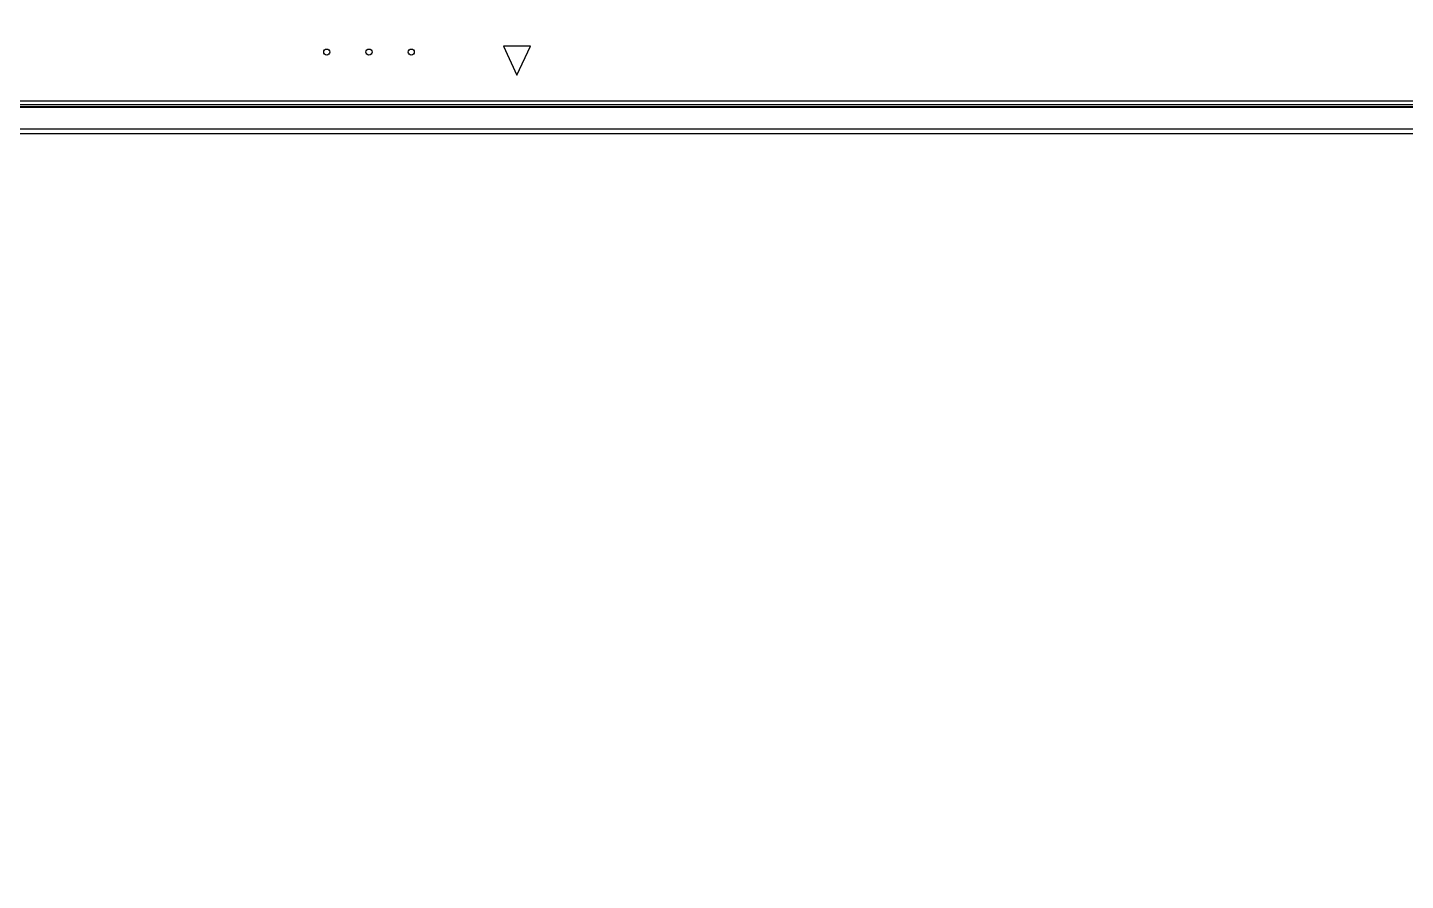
# Model space of a CAD drawing. Header units: inches. Extents: x -172 to 397, y -177 to 127.
# Drawn here: x 217.8335 to 218.1854, y 86.3958 to 86.6135 of the extents above; entities that cross this region are included whole.
import ezdxf

# ---------------------------------------------------------------- set-up
doc = ezdxf.new("R2010")
doc.units = ezdxf.units.IN
doc.header["$MEASUREMENT"] = 0
doc.header["$XCLIPFRAME"] = 2
doc.layers.add('AC-RA', color=210, linetype='Continuous')
picture_1 = doc.add_image_def('image2.tif', size_in_pixel=(13248, 8644))

# ---------------------------------------------------------------- blocks, each defined once
blk = doc.blocks.new('FTM(15-28)PV2S')
at = {"layer": 'AC-RA', "color": 0, "linetype": 'Continuous'}
for p, q in [((1985.61078, 1338.30195), (1986.41695, 1338.30195)), ((1986.41759, 1338.30093), (1985.61014, 1338.30093)), ((1986.49912, 1338.2963), (1985.52861, 1338.2963)), ((1986.49853, 1338.29493), (1985.5292, 1338.29493))]:
    blk.add_line(p, q, dxfattribs=at)
at = {"layer": 'AC-RA', "color": 8, "linetype": 'Continuous'}
for p, q in [((1986.49912, 1338.29616), (1985.52861, 1338.29616)), ((1985.5292, 1338.29582), (1986.49853, 1338.29582)), ((1986.27937, 1338.28951), (1986.27648, 1338.28331)), ((1986.28226, 1338.28331), (1986.27937, 1338.28951)), ((1986.27648, 1338.28331), (1986.28226, 1338.28331))]:
    blk.add_line(p, q, dxfattribs=at)
for centre in [(1986.30187, 1338.28459), (1986.31087, 1338.28459), (1986.31987, 1338.28459)]:
    blk.add_circle(centre, 0.000643, dxfattribs=at)
blk = doc.blocks.new('*U204')
at = {"layer": 'AC-RA'}
blk.add_blockref('FTM(15-28)PV2S', (759.25128, 606.47925), dxfattribs=at)

msp = doc.modelspace()

# ---------------------------------------------------------------- block references
at = {"layer": 'AC-RA', "color": 4, "xscale": 1.2, "yscale": 1.2, "zscale": 1.2, "rotation": 180}
msp.add_blockref('*U204', (3512.59527, 2420.32387), dxfattribs=at)

# ---------------------------------------------------------------- pictures from other files: only their frames are drawn
image = msp.add_image(picture_1, insert=(146.76545, 51.90736), size_in_units=(111.1766, 72.54005))
image.set_boundary_path([(1963.7152, 1154.5225), (11581.4848, 7691.9495)])

doc.saveas('drawing.dxf')
